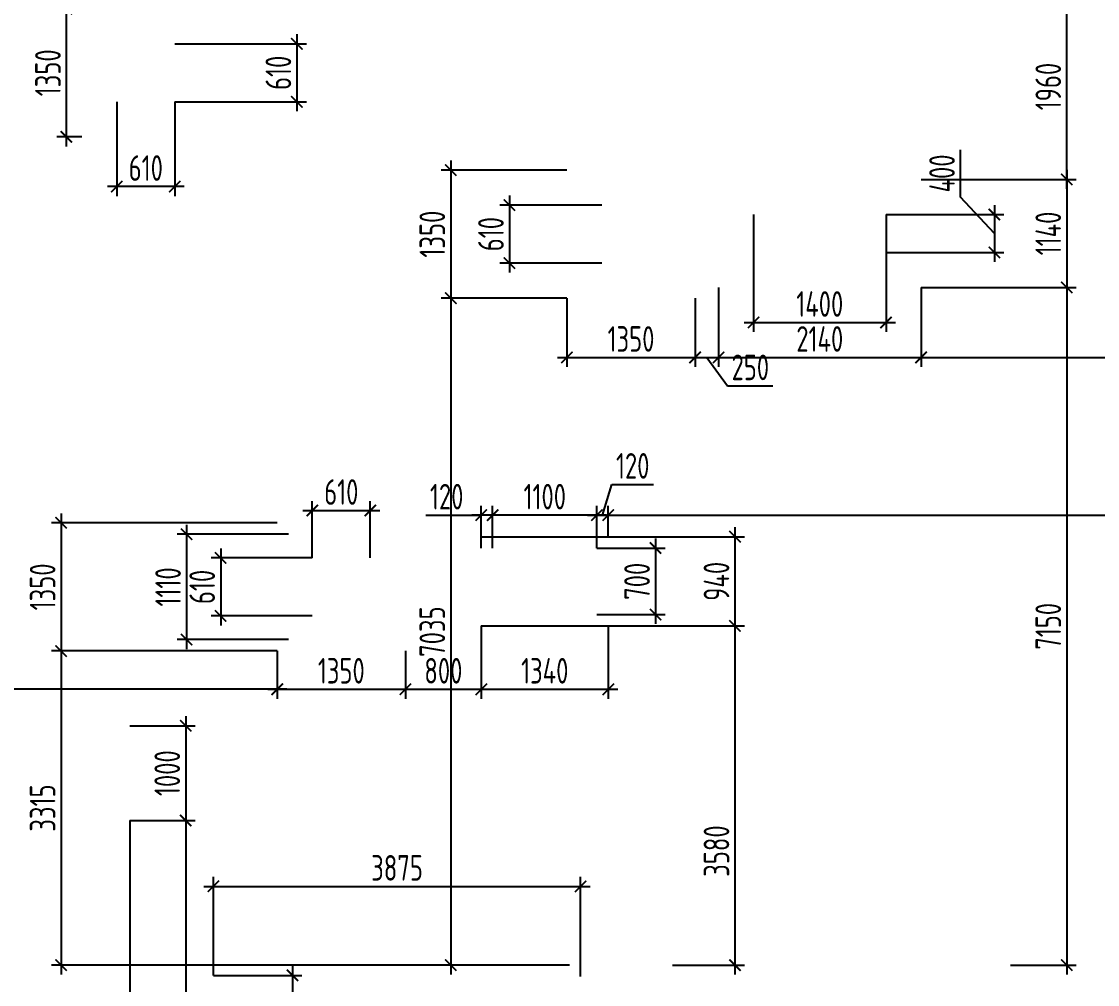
# Model space of a CAD drawing. Header units: millimetres. Extents: x -350007 to 536090, y -888 to 198380.
# Drawn here: x 482694 to 494048, y 66642 to 76801 of the extents above; entities that cross this region are included whole.
import ezdxf

# ---------------------------------------------------------------- set-up
doc = ezdxf.new("R2010")
doc.units = ezdxf.units.MM
doc.layers.add('АР_Размеры нов.', color=15, linetype='Continuous', lineweight=0)
doc.styles.add('ISOCPEUR', font='isocpeur.ttf', dxfattribs={"width": 0.7})
doc.dimstyles.new('R_100', dxfattribs={"dimtxt": 270, "dimasz": 120, "dimexe": 100, "dimexo": 0, "dimgap": 60, "dimtad": 1, "dimdec": 0, "dimrnd": 5, "dimzin": 0, "dimdsep": 46, "dimtxsty": 'ISOCPEUR', "dimblk": 'ARCHTICK', "dimcen": 0, "dimdle": 100, "dimclrd": 256, "dimclre": 256, "dimclrt": 256, "dimadec": 0, "dimazin": 0, "dimtfac": 2, "dimtdec": 0, "dimtofl": 0, "dimtmove": 1, "dimatfit": 3, "dimfxl": 1, "dimtvp": 3, "dimtolj": 1, "dimtzin": 0, "dimarcsym": 0})

# ---------------------------------------------------------------- blocks, each defined once
blk = doc.blocks.new('_ArchTick')
at = {"color": 0, "linetype": 'ByBlock', "const_width": 0.15}
blk.add_lwpolyline([(-0.5, -0.5), (0.5, 0.5)], dxfattribs=at)
blk = doc.blocks.new('*D3283')
at = {"layer": 'Defpoints', "color": 0, "transparency": 16777216}
for p in [(500829, 71593), (500829, 71496), (488886, 71366)]:
    blk.add_point(p, dxfattribs=at)
at = {"layer": 'АР_Размеры нов.', "lineweight": -2, "transparency": 16777216}
for p, q in [((488886, 71366), (488886, 71693)), ((500829, 71496), (500829, 71693)), ((488786, 71593), (500929, 71593))]:
    blk.add_line(p, q, dxfattribs=at)
at = {"layer": 'АР_Размеры нов.', "lineweight": -2, "transparency": 16777216, "xscale": 120, "yscale": 120, "zscale": 120, "rotation": 180}
blk.add_blockref('_ArchTick', (488886, 71593), dxfattribs=at)
at = {"layer": 'АР_Размеры нов.', "lineweight": -2, "transparency": 16777216, "xscale": 120, "yscale": 120, "zscale": 120}
blk.add_blockref('_ArchTick', (500829, 71593), dxfattribs=at)
at = {"layer": 'АР_Размеры нов.', "transparency": 16777216, "insert": (494858, 71788), "char_height": 270, "attachment_point": 5, "style": 'ISOCPEUR'}
blk.add_mtext('\\A1;11945', dxfattribs=at)
blk = doc.blocks.new('*D3284')
at = {"layer": 'Defpoints', "color": 0, "transparency": 16777216}
for p in [(483168, 76936), (483330, 76936), (483330, 75584)]:
    blk.add_point(p, dxfattribs=at)
at = {"layer": 'АР_Размеры нов.', "lineweight": -2, "transparency": 16777216}
for p, q in [((483168, 75484), (483168, 77036)), ((483330, 76936), (483068, 76936)), ((483330, 75584), (483068, 75584))]:
    blk.add_line(p, q, dxfattribs=at)
at = {"layer": 'АР_Размеры нов.', "lineweight": -2, "transparency": 16777216, "xscale": 120, "yscale": 120, "zscale": 120}
for p, rotation in [((483168, 76936), 90), ((483168, 75584), 270)]:
    blk.add_blockref('_ArchTick', p, dxfattribs=dict(at, rotation=rotation))
at = {"layer": 'АР_Размеры нов.', "transparency": 16777216, "insert": (482973, 76260), "char_height": 270, "attachment_point": 5, "rotation": 90, "style": 'ISOCPEUR'}
blk.add_mtext('\\A1;1350', dxfattribs=at)
blk = doc.blocks.new('*D3288')
at = {"layer": 'Defpoints', "color": 0, "transparency": 16777216}
for p in [(488449, 75234), (487224, 73882), (488449, 73882)]:
    blk.add_point(p, dxfattribs=at)
at = {"layer": 'АР_Размеры нов.', "lineweight": -2, "transparency": 16777216}
for p, q in [((487224, 75334), (487224, 73782)), ((488449, 75234), (487124, 75234)), ((488449, 73882), (487124, 73882))]:
    blk.add_line(p, q, dxfattribs=at)
at = {"layer": 'АР_Размеры нов.', "lineweight": -2, "transparency": 16777216, "xscale": 120, "yscale": 120, "zscale": 120}
for p, rotation in [((487224, 75234), 90), ((487224, 73882), 270)]:
    blk.add_blockref('_ArchTick', p, dxfattribs=dict(at, rotation=rotation))
at = {"layer": 'АР_Размеры нов.', "transparency": 16777216, "insert": (487029, 74558), "char_height": 270, "attachment_point": 5, "rotation": 90, "style": 'ISOCPEUR'}
blk.add_mtext('\\A1;1350', dxfattribs=at)
blk = doc.blocks.new('*D3289')
at = {"layer": 'Defpoints', "color": 0, "transparency": 16777216}
for p in [(487546, 71366), (487546, 70425), (490223, 70425)]:
    blk.add_point(p, dxfattribs=at)
at = {"layer": 'АР_Размеры нов.', "lineweight": -2, "transparency": 16777216}
for p, q in [((490223, 71466), (490223, 70325)), ((487546, 71366), (490323, 71366)), ((487546, 70425), (490323, 70425))]:
    blk.add_line(p, q, dxfattribs=at)
at = {"layer": 'АР_Размеры нов.', "lineweight": -2, "transparency": 16777216, "xscale": 120, "yscale": 120, "zscale": 120}
for p, rotation in [((490223, 71366), 90), ((490223, 70425), 270)]:
    blk.add_blockref('_ArchTick', p, dxfattribs=dict(at, rotation=rotation))
at = {"layer": 'АР_Размеры нов.', "transparency": 16777216, "insert": (490028, 70895), "char_height": 270, "attachment_point": 5, "rotation": 90, "style": 'ISOCPEUR'}
blk.add_mtext('\\A1;940', dxfattribs=at)
blk = doc.blocks.new('*D3290')
at = {"layer": 'Defpoints', "color": 0, "transparency": 16777216}
for p in [(487546, 70425), (489565, 66846), (490223, 66846)]:
    blk.add_point(p, dxfattribs=at)
at = {"layer": 'АР_Размеры нов.', "lineweight": -2, "transparency": 16777216}
for p, q in [((490223, 70525), (490223, 66746)), ((487546, 70425), (490323, 70425)), ((489565, 66846), (490323, 66846))]:
    blk.add_line(p, q, dxfattribs=at)
at = {"layer": 'АР_Размеры нов.', "lineweight": -2, "transparency": 16777216, "xscale": 120, "yscale": 120, "zscale": 120}
for p, rotation in [((490223, 70425), 90), ((490223, 66846), 270)]:
    blk.add_blockref('_ArchTick', p, dxfattribs=dict(at, rotation=rotation))
at = {"layer": 'АР_Размеры нов.', "transparency": 16777216, "insert": (490028, 68049), "char_height": 270, "attachment_point": 5, "rotation": 90, "style": 'ISOCPEUR'}
blk.add_mtext('\\A1;3580', dxfattribs=at)
blk = doc.blocks.new('*D3291')
at = {"layer": 'Defpoints', "color": 0, "transparency": 16777216}
for p in [(488449, 73882), (487224, 66846), (488474, 66846)]:
    blk.add_point(p, dxfattribs=at)
at = {"layer": 'АР_Размеры нов.', "lineweight": -2, "transparency": 16777216}
for p, q in [((487224, 73982), (487224, 66746)), ((488449, 73882), (487124, 73882)), ((488474, 66846), (487124, 66846))]:
    blk.add_line(p, q, dxfattribs=at)
at = {"layer": 'АР_Размеры нов.', "lineweight": -2, "transparency": 16777216, "xscale": 120, "yscale": 120, "zscale": 120}
for p, rotation in [((487224, 73882), 90), ((487224, 66846), 270)]:
    blk.add_blockref('_ArchTick', p, dxfattribs=dict(at, rotation=rotation))
at = {"layer": 'АР_Размеры нов.', "transparency": 16777216, "insert": (487029, 70364), "char_height": 270, "attachment_point": 5, "rotation": 90, "style": 'ISOCPEUR'}
blk.add_mtext('\\A1;7035', dxfattribs=at)
blk = doc.blocks.new('*D3292')
at = {"layer": 'Defpoints', "color": 0, "transparency": 16777216}
for p in [(483700, 75954), (484312, 75954), (483700, 75060)]:
    blk.add_point(p, dxfattribs=at)
at = {"layer": 'АР_Размеры нов.', "lineweight": -2, "transparency": 16777216}
for p, q in [((483700, 75954), (483700, 74960)), ((484312, 75954), (484312, 74960)), ((484412, 75060), (483600, 75060))]:
    blk.add_line(p, q, dxfattribs=at)
at = {"layer": 'АР_Размеры нов.', "lineweight": -2, "transparency": 16777216, "xscale": 120, "yscale": 120, "zscale": 120, "rotation": 180}
blk.add_blockref('_ArchTick', (483700, 75060), dxfattribs=at)
at = {"layer": 'АР_Размеры нов.', "lineweight": -2, "transparency": 16777216, "xscale": 120, "yscale": 120, "zscale": 120}
blk.add_blockref('_ArchTick', (484312, 75060), dxfattribs=at)
at = {"layer": 'АР_Размеры нов.', "transparency": 16777216, "insert": (484006, 75255), "char_height": 270, "attachment_point": 5, "style": 'ISOCPEUR'}
blk.add_mtext('\\A1;610', dxfattribs=at)
blk = doc.blocks.new('*D3293')
at = {"layer": 'Defpoints', "color": 0, "transparency": 16777216}
for p in [(484312, 76566), (484312, 75954), (485600, 75954)]:
    blk.add_point(p, dxfattribs=at)
at = {"layer": 'АР_Размеры нов.', "lineweight": -2, "transparency": 16777216}
for p, q in [((485600, 76666), (485600, 75854)), ((484312, 76566), (485700, 76566)), ((484312, 75954), (485700, 75954))]:
    blk.add_line(p, q, dxfattribs=at)
at = {"layer": 'АР_Размеры нов.', "lineweight": -2, "transparency": 16777216, "xscale": 120, "yscale": 120, "zscale": 120}
for p, rotation in [((485600, 76566), 90), ((485600, 75954), 270)]:
    blk.add_blockref('_ArchTick', p, dxfattribs=dict(at, rotation=rotation))
at = {"layer": 'АР_Размеры нов.', "transparency": 16777216, "insert": (485405, 76260), "char_height": 270, "attachment_point": 5, "rotation": 90, "style": 'ISOCPEUR'}
blk.add_mtext('\\A1;610', dxfattribs=at)
blk = doc.blocks.new('*D3321')
at = {"layer": 'Defpoints', "color": 0, "transparency": 16777216}
for p in [(488819, 74864), (487843, 74252), (488819, 74252)]:
    blk.add_point(p, dxfattribs=at)
at = {"layer": 'АР_Размеры нов.', "lineweight": -2, "transparency": 16777216}
for p, q in [((487843, 74964), (487843, 74152)), ((488819, 74864), (487743, 74864)), ((488819, 74252), (487743, 74252))]:
    blk.add_line(p, q, dxfattribs=at)
at = {"layer": 'АР_Размеры нов.', "lineweight": -2, "transparency": 16777216, "xscale": 120, "yscale": 120, "zscale": 120}
for p, rotation in [((487843, 74864), 90), ((487843, 74252), 270)]:
    blk.add_blockref('_ArchTick', p, dxfattribs=dict(at, rotation=rotation))
at = {"layer": 'АР_Размеры нов.', "transparency": 16777216, "insert": (487648, 74558), "char_height": 270, "attachment_point": 5, "rotation": 90, "style": 'ISOCPEUR'}
blk.add_mtext('\\A1;610', dxfattribs=at)
blk = doc.blocks.new('*D3322')
at = {"layer": 'Defpoints', "color": 0, "transparency": 16777216}
for p in [(488449, 73882), (489802, 73882), (489802, 73257)]:
    blk.add_point(p, dxfattribs=at)
at = {"layer": 'АР_Размеры нов.', "lineweight": -2, "transparency": 16777216}
for p, q in [((488449, 73882), (488449, 73157)), ((489802, 73882), (489802, 73157)), ((488349, 73257), (489902, 73257))]:
    blk.add_line(p, q, dxfattribs=at)
at = {"layer": 'АР_Размеры нов.', "lineweight": -2, "transparency": 16777216, "xscale": 120, "yscale": 120, "zscale": 120, "rotation": 180}
blk.add_blockref('_ArchTick', (488449, 73257), dxfattribs=at)
at = {"layer": 'АР_Размеры нов.', "lineweight": -2, "transparency": 16777216, "xscale": 120, "yscale": 120, "zscale": 120}
blk.add_blockref('_ArchTick', (489802, 73257), dxfattribs=at)
at = {"layer": 'АР_Размеры нов.', "transparency": 16777216, "insert": (489126, 73452), "char_height": 270, "attachment_point": 5, "style": 'ISOCPEUR'}
blk.add_mtext('\\A1;1350', dxfattribs=at)
blk = doc.blocks.new('*D3323')
at = {"layer": 'Defpoints', "color": 0, "transparency": 16777216}
for p in [(490049, 73995), (489802, 73882), (490049, 73257)]:
    blk.add_point(p, dxfattribs=at)
at = {"layer": 'АР_Размеры нов.', "lineweight": -2, "transparency": 16777216}
for p, q in [((490049, 73995), (490049, 73157)), ((489802, 73882), (489802, 73157)), ((489702, 73257), (490149, 73257)), ((489925, 73257), (490145, 72957)), ((490145, 72957), (490624, 72957))]:
    blk.add_line(p, q, dxfattribs=at)
at = {"layer": 'АР_Размеры нов.', "lineweight": -2, "transparency": 16777216, "xscale": 120, "yscale": 120, "zscale": 120, "rotation": 180}
blk.add_blockref('_ArchTick', (489802, 73257), dxfattribs=at)
at = {"layer": 'АР_Размеры нов.', "lineweight": -2, "transparency": 16777216, "xscale": 120, "yscale": 120, "zscale": 120}
blk.add_blockref('_ArchTick', (490049, 73257), dxfattribs=at)
at = {"layer": 'АР_Размеры нов.', "transparency": 16777216, "insert": (490385, 73152), "char_height": 270, "attachment_point": 5, "style": 'ISOCPEUR'}
blk.add_mtext('\\A1;250', dxfattribs=at)
blk = doc.blocks.new('*D3324')
at = {"layer": 'Defpoints', "color": 0, "transparency": 16777216}
for p in [(490049, 73995), (492187, 73995), (492187, 73257)]:
    blk.add_point(p, dxfattribs=at)
at = {"layer": 'АР_Размеры нов.', "lineweight": -2, "transparency": 16777216}
for p, q in [((490049, 73995), (490049, 73157)), ((492187, 73995), (492187, 73157)), ((489949, 73257), (492287, 73257))]:
    blk.add_line(p, q, dxfattribs=at)
at = {"layer": 'АР_Размеры нов.', "lineweight": -2, "transparency": 16777216, "xscale": 120, "yscale": 120, "zscale": 120, "rotation": 180}
blk.add_blockref('_ArchTick', (490049, 73257), dxfattribs=at)
at = {"layer": 'АР_Размеры нов.', "lineweight": -2, "transparency": 16777216, "xscale": 120, "yscale": 120, "zscale": 120}
blk.add_blockref('_ArchTick', (492187, 73257), dxfattribs=at)
at = {"layer": 'АР_Размеры нов.', "transparency": 16777216, "insert": (491118, 73452), "char_height": 270, "attachment_point": 5, "style": 'ISOCPEUR'}
blk.add_mtext('\\A1;2140', dxfattribs=at)
blk = doc.blocks.new('*D3325')
at = {"layer": 'Defpoints', "color": 0, "transparency": 16777216}
for p in [(492187, 73995), (500829, 73609), (500829, 73257)]:
    blk.add_point(p, dxfattribs=at)
at = {"layer": 'АР_Размеры нов.', "lineweight": -2, "transparency": 16777216}
for p, q in [((492187, 73995), (492187, 73157)), ((500829, 73609), (500829, 73157)), ((492087, 73257), (500929, 73257))]:
    blk.add_line(p, q, dxfattribs=at)
at = {"layer": 'АР_Размеры нов.', "lineweight": -2, "transparency": 16777216, "xscale": 120, "yscale": 120, "zscale": 120, "rotation": 180}
blk.add_blockref('_ArchTick', (492187, 73257), dxfattribs=at)
at = {"layer": 'АР_Размеры нов.', "lineweight": -2, "transparency": 16777216, "xscale": 120, "yscale": 120, "zscale": 120}
blk.add_blockref('_ArchTick', (500829, 73257), dxfattribs=at)
at = {"layer": 'АР_Размеры нов.', "transparency": 16777216, "insert": (496508, 73452), "char_height": 270, "attachment_point": 5, "style": 'ISOCPEUR'}
blk.add_mtext('\\A1;8640', dxfattribs=at)
blk = doc.blocks.new('*D3326')
at = {"layer": 'Defpoints', "color": 0, "transparency": 16777216}
for p in [(491817, 74765), (491817, 74365), (492960, 74365)]:
    blk.add_point(p, dxfattribs=at)
at = {"layer": 'АР_Размеры нов.', "lineweight": -2, "transparency": 16777216}
for p, q in [((492603, 74949), (492603, 75447)), ((492960, 74565), (492603, 74949)), ((492960, 74865), (492960, 74265)), ((491817, 74765), (493060, 74765)), ((491817, 74365), (493060, 74365))]:
    blk.add_line(p, q, dxfattribs=at)
at = {"layer": 'АР_Размеры нов.', "lineweight": -2, "transparency": 16777216, "xscale": 120, "yscale": 120, "zscale": 120}
for p, rotation in [((492960, 74765), 90), ((492960, 74365), 270)]:
    blk.add_blockref('_ArchTick', p, dxfattribs=dict(at, rotation=rotation))
at = {"layer": 'АР_Размеры нов.', "transparency": 16777216, "insert": (492408, 75198), "char_height": 270, "attachment_point": 5, "rotation": 90, "style": 'ISOCPEUR'}
blk.add_mtext('\\A1;400', dxfattribs=at)
blk = doc.blocks.new('*D3327')
at = {"layer": 'Defpoints', "color": 0, "transparency": 16777216}
for p in [(492187, 75135), (492187, 73995), (493724, 73995)]:
    blk.add_point(p, dxfattribs=at)
at = {"layer": 'АР_Размеры нов.', "lineweight": -2, "transparency": 16777216}
for p, q in [((493724, 75235), (493724, 73895)), ((492187, 75135), (493824, 75135)), ((492187, 73995), (493824, 73995))]:
    blk.add_line(p, q, dxfattribs=at)
at = {"layer": 'АР_Размеры нов.', "lineweight": -2, "transparency": 16777216, "xscale": 120, "yscale": 120, "zscale": 120}
for p, rotation in [((493724, 75135), 90), ((493724, 73995), 270)]:
    blk.add_blockref('_ArchTick', p, dxfattribs=dict(at, rotation=rotation))
at = {"layer": 'АР_Размеры нов.', "transparency": 16777216, "insert": (493529, 74565), "char_height": 270, "attachment_point": 5, "rotation": 90, "style": 'ISOCPEUR'}
blk.add_mtext('\\A1;1140', dxfattribs=at)
blk = doc.blocks.new('*D3328')
at = {"layer": 'Defpoints', "color": 0, "transparency": 16777216}
for p in [(492187, 73995), (493129, 66846), (493724, 66846)]:
    blk.add_point(p, dxfattribs=at)
at = {"layer": 'АР_Размеры нов.', "lineweight": -2, "transparency": 16777216}
for p, q in [((493724, 74095), (493724, 66746)), ((492187, 73995), (493824, 73995)), ((493129, 66846), (493824, 66846))]:
    blk.add_line(p, q, dxfattribs=at)
at = {"layer": 'АР_Размеры нов.', "lineweight": -2, "transparency": 16777216, "xscale": 120, "yscale": 120, "zscale": 120}
for p, rotation in [((493724, 73995), 90), ((493724, 66846), 270)]:
    blk.add_blockref('_ArchTick', p, dxfattribs=dict(at, rotation=rotation))
at = {"layer": 'АР_Размеры нов.', "transparency": 16777216, "insert": (493529, 70420), "char_height": 270, "attachment_point": 5, "rotation": 90, "style": 'ISOCPEUR'}
blk.add_mtext('\\A1;7150', dxfattribs=at)
blk = doc.blocks.new('*D3329')
at = {"layer": 'Defpoints', "color": 0, "transparency": 16777216}
for p in [(490419, 74765), (491817, 74765), (491817, 73626)]:
    blk.add_point(p, dxfattribs=at)
at = {"layer": 'АР_Размеры нов.', "lineweight": -2, "transparency": 16777216}
for p, q in [((490419, 74765), (490419, 73526)), ((491817, 74765), (491817, 73526)), ((490319, 73626), (491917, 73626))]:
    blk.add_line(p, q, dxfattribs=at)
at = {"layer": 'АР_Размеры нов.', "lineweight": -2, "transparency": 16777216, "xscale": 120, "yscale": 120, "zscale": 120, "rotation": 180}
blk.add_blockref('_ArchTick', (490419, 73626), dxfattribs=at)
at = {"layer": 'АР_Размеры нов.', "lineweight": -2, "transparency": 16777216, "xscale": 120, "yscale": 120, "zscale": 120}
blk.add_blockref('_ArchTick', (491817, 73626), dxfattribs=at)
at = {"layer": 'АР_Размеры нов.', "transparency": 16777216, "insert": (491118, 73821), "char_height": 270, "attachment_point": 5, "style": 'ISOCPEUR'}
blk.add_mtext('\\A1;1400', dxfattribs=at)
blk = doc.blocks.new('*D3409')
at = {"layer": 'Defpoints', "color": 0, "transparency": 16777216}
for p in [(483839, 69371), (483839, 68371), (484427, 68371)]:
    blk.add_point(p, dxfattribs=at)
at = {"layer": 'АР_Размеры нов.', "lineweight": -2, "transparency": 16777216}
for p, q in [((484427, 69471), (484427, 68271)), ((483839, 69371), (484527, 69371)), ((483839, 68371), (484527, 68371))]:
    blk.add_line(p, q, dxfattribs=at)
at = {"layer": 'АР_Размеры нов.', "lineweight": -2, "transparency": 16777216, "xscale": 120, "yscale": 120, "zscale": 120}
for p, rotation in [((484427, 69371), 90), ((484427, 68371), 270)]:
    blk.add_blockref('_ArchTick', p, dxfattribs=dict(at, rotation=rotation))
at = {"layer": 'АР_Размеры нов.', "transparency": 16777216, "insert": (484232, 68871), "char_height": 270, "attachment_point": 5, "rotation": 90, "style": 'ISOCPEUR'}
blk.add_mtext('\\A1;1000', dxfattribs=at)
blk = doc.blocks.new('*D3410')
at = {"layer": 'Defpoints', "color": 0, "transparency": 16777216}
for p in [(483839, 68371), (484180, 61656), (484427, 61656)]:
    blk.add_point(p, dxfattribs=at)
at = {"layer": 'АР_Размеры нов.', "lineweight": -2, "transparency": 16777216}
for p, q in [((484427, 68471), (484427, 61556)), ((483839, 68371), (484527, 68371)), ((484180, 61656), (484527, 61656))]:
    blk.add_line(p, q, dxfattribs=at)
at = {"layer": 'АР_Размеры нов.', "lineweight": -2, "transparency": 16777216, "xscale": 120, "yscale": 120, "zscale": 120}
for p, rotation in [((484427, 68371), 90), ((484427, 61656), 270)]:
    blk.add_blockref('_ArchTick', p, dxfattribs=dict(at, rotation=rotation))
at = {"layer": 'АР_Размеры нов.', "transparency": 16777216, "insert": (484232, 65013), "char_height": 270, "attachment_point": 5, "rotation": 90, "style": 'ISOCPEUR'}
blk.add_mtext('\\A1;6715', dxfattribs=at)
blk = doc.blocks.new('*D3411')
at = {"layer": 'Defpoints', "color": 0, "transparency": 16777216}
for p in [(483839, 68371), (488474, 66369), (483839, 66169)]:
    blk.add_point(p, dxfattribs=at)
at = {"layer": 'АР_Размеры нов.', "lineweight": -2, "transparency": 16777216}
for p, q in [((483839, 68371), (483839, 66069)), ((488474, 66369), (488474, 66069)), ((488574, 66169), (483739, 66169))]:
    blk.add_line(p, q, dxfattribs=at)
at = {"layer": 'АР_Размеры нов.', "lineweight": -2, "transparency": 16777216, "xscale": 120, "yscale": 120, "zscale": 120, "rotation": 180}
blk.add_blockref('_ArchTick', (483839, 66169), dxfattribs=at)
at = {"layer": 'АР_Размеры нов.', "lineweight": -2, "transparency": 16777216, "xscale": 120, "yscale": 120, "zscale": 120}
blk.add_blockref('_ArchTick', (488474, 66169), dxfattribs=at)
at = {"layer": 'АР_Размеры нов.', "transparency": 16777216, "insert": (486156, 66364), "char_height": 270, "attachment_point": 5, "style": 'ISOCPEUR'}
blk.add_mtext('\\A1;4635', dxfattribs=at)
blk = doc.blocks.new('*D3515')
at = {"layer": 'Defpoints', "color": 0, "transparency": 16777216}
for p in [(485513, 71392), (484436, 70280), (485513, 70280)]:
    blk.add_point(p, dxfattribs=at)
at = {"layer": 'АР_Размеры нов.', "lineweight": -2, "transparency": 16777216}
for p, q in [((484436, 71492), (484436, 70180)), ((485513, 71392), (484336, 71392)), ((485513, 70280), (484336, 70280))]:
    blk.add_line(p, q, dxfattribs=at)
at = {"layer": 'АР_Размеры нов.', "lineweight": -2, "transparency": 16777216, "xscale": 120, "yscale": 120, "zscale": 120}
for p, rotation in [((484436, 71392), 90), ((484436, 70280), 270)]:
    blk.add_blockref('_ArchTick', p, dxfattribs=dict(at, rotation=rotation))
at = {"layer": 'АР_Размеры нов.', "transparency": 16777216, "insert": (484241, 70836), "char_height": 270, "attachment_point": 5, "rotation": 90, "style": 'ISOCPEUR'}
blk.add_mtext('\\A1;1110', dxfattribs=at)
blk = doc.blocks.new('*D3516')
at = {"layer": 'Defpoints', "color": 0, "transparency": 16777216}
for p in [(485393, 71512), (483112, 70160), (485393, 70160)]:
    blk.add_point(p, dxfattribs=at)
at = {"layer": 'АР_Размеры нов.', "lineweight": -2, "transparency": 16777216}
for p, q in [((483112, 71612), (483112, 70060)), ((485393, 71512), (483012, 71512)), ((485393, 70160), (483012, 70160))]:
    blk.add_line(p, q, dxfattribs=at)
at = {"layer": 'АР_Размеры нов.', "lineweight": -2, "transparency": 16777216, "xscale": 120, "yscale": 120, "zscale": 120}
for p, rotation in [((483112, 71512), 90), ((483112, 70160), 270)]:
    blk.add_blockref('_ArchTick', p, dxfattribs=dict(at, rotation=rotation))
at = {"layer": 'АР_Размеры нов.', "transparency": 16777216, "insert": (482917, 70836), "char_height": 270, "attachment_point": 5, "rotation": 90, "style": 'ISOCPEUR'}
blk.add_mtext('\\A1;1350', dxfattribs=at)
blk = doc.blocks.new('*D3517')
at = {"layer": 'Defpoints', "color": 0, "transparency": 16777216}
for p in [(486375, 71642), (485763, 71142), (486375, 71142)]:
    blk.add_point(p, dxfattribs=at)
at = {"layer": 'АР_Размеры нов.', "lineweight": -2, "transparency": 16777216}
for p, q in [((485763, 71142), (485763, 71742)), ((486375, 71142), (486375, 71742)), ((485663, 71642), (486475, 71642))]:
    blk.add_line(p, q, dxfattribs=at)
at = {"layer": 'АР_Размеры нов.', "lineweight": -2, "transparency": 16777216, "xscale": 120, "yscale": 120, "zscale": 120, "rotation": 180}
blk.add_blockref('_ArchTick', (485763, 71642), dxfattribs=at)
at = {"layer": 'АР_Размеры нов.', "lineweight": -2, "transparency": 16777216, "xscale": 120, "yscale": 120, "zscale": 120}
blk.add_blockref('_ArchTick', (486375, 71642), dxfattribs=at)
at = {"layer": 'АР_Размеры нов.', "transparency": 16777216, "insert": (486069, 71837), "char_height": 270, "attachment_point": 5, "style": 'ISOCPEUR'}
blk.add_mtext('\\A1;610', dxfattribs=at)
blk = doc.blocks.new('*D3518')
at = {"layer": 'Defpoints', "color": 0, "transparency": 16777216}
for p in [(487666, 71593), (487666, 71246), (488766, 71246)]:
    blk.add_point(p, dxfattribs=at)
at = {"layer": 'АР_Размеры нов.', "lineweight": -2, "transparency": 16777216}
for p, q in [((487666, 71246), (487666, 71693)), ((488766, 71246), (488766, 71693)), ((488866, 71593), (487566, 71593))]:
    blk.add_line(p, q, dxfattribs=at)
at = {"layer": 'АР_Размеры нов.', "lineweight": -2, "transparency": 16777216, "xscale": 120, "yscale": 120, "zscale": 120, "rotation": 180}
blk.add_blockref('_ArchTick', (487666, 71593), dxfattribs=at)
at = {"layer": 'АР_Размеры нов.', "lineweight": -2, "transparency": 16777216, "xscale": 120, "yscale": 120, "zscale": 120}
blk.add_blockref('_ArchTick', (488766, 71593), dxfattribs=at)
at = {"layer": 'АР_Размеры нов.', "transparency": 16777216, "insert": (488216, 71788), "char_height": 270, "attachment_point": 5, "style": 'ISOCPEUR'}
blk.add_mtext('\\A1;1100', dxfattribs=at)
blk = doc.blocks.new('*D3519')
at = {"layer": 'Defpoints', "color": 0, "transparency": 16777216}
for p in [(488766, 71246), (488766, 70545), (489385, 70545)]:
    blk.add_point(p, dxfattribs=at)
at = {"layer": 'АР_Размеры нов.', "lineweight": -2, "transparency": 16777216}
for p, q in [((489385, 71346), (489385, 70445)), ((488766, 71246), (489485, 71246)), ((488766, 70545), (489485, 70545))]:
    blk.add_line(p, q, dxfattribs=at)
at = {"layer": 'АР_Размеры нов.', "lineweight": -2, "transparency": 16777216, "xscale": 120, "yscale": 120, "zscale": 120}
for p, rotation in [((489385, 71246), 90), ((489385, 70545), 270)]:
    blk.add_blockref('_ArchTick', p, dxfattribs=dict(at, rotation=rotation))
at = {"layer": 'АР_Размеры нов.', "transparency": 16777216, "insert": (489190, 70895), "char_height": 270, "attachment_point": 5, "rotation": 90, "style": 'ISOCPEUR'}
blk.add_mtext('\\A1;700', dxfattribs=at)
blk = doc.blocks.new('*D3520')
at = {"layer": 'Defpoints', "color": 0, "transparency": 16777216}
for p in [(485393, 70160), (483112, 66846), (488476, 66846)]:
    blk.add_point(p, dxfattribs=at)
at = {"layer": 'АР_Размеры нов.', "lineweight": -2, "transparency": 16777216}
for p, q in [((483112, 70260), (483112, 66746)), ((485393, 70160), (483012, 70160)), ((488476, 66846), (483012, 66846))]:
    blk.add_line(p, q, dxfattribs=at)
at = {"layer": 'АР_Размеры нов.', "lineweight": -2, "transparency": 16777216, "xscale": 120, "yscale": 120, "zscale": 120}
for p, rotation in [((483112, 70160), 90), ((483112, 66846), 270)]:
    blk.add_blockref('_ArchTick', p, dxfattribs=dict(at, rotation=rotation))
at = {"layer": 'АР_Размеры нов.', "transparency": 16777216, "insert": (482917, 68503), "char_height": 270, "attachment_point": 5, "rotation": 90, "style": 'ISOCPEUR'}
blk.add_mtext('\\A1;3315', dxfattribs=at)
blk = doc.blocks.new('*D3521')
at = {"layer": 'Defpoints', "color": 0, "transparency": 16777216}
for p in [(485763, 71142), (484796, 70530), (485763, 70530)]:
    blk.add_point(p, dxfattribs=at)
at = {"layer": 'АР_Размеры нов.', "lineweight": -2, "transparency": 16777216}
for p, q in [((484796, 71242), (484796, 70430)), ((485763, 71142), (484696, 71142)), ((485763, 70530), (484696, 70530))]:
    blk.add_line(p, q, dxfattribs=at)
at = {"layer": 'АР_Размеры нов.', "lineweight": -2, "transparency": 16777216, "xscale": 120, "yscale": 120, "zscale": 120}
for p, rotation in [((484796, 71142), 90), ((484796, 70530), 270)]:
    blk.add_blockref('_ArchTick', p, dxfattribs=dict(at, rotation=rotation))
at = {"layer": 'АР_Размеры нов.', "transparency": 16777216, "insert": (484601, 70836), "char_height": 270, "attachment_point": 5, "rotation": 90, "style": 'ISOCPEUR'}
blk.add_mtext('\\A1;610', dxfattribs=at)
blk = doc.blocks.new('*D4216')
at = {"layer": 'Defpoints', "color": 0, "transparency": 16777216}
for p in [(485393, 70160), (486745, 70160), (486745, 69756)]:
    blk.add_point(p, dxfattribs=at)
at = {"layer": 'АР_Размеры нов.', "lineweight": -2, "transparency": 16777216}
for p, q in [((485393, 70160), (485393, 69656)), ((486745, 70160), (486745, 69656)), ((485293, 69756), (486845, 69756))]:
    blk.add_line(p, q, dxfattribs=at)
at = {"layer": 'АР_Размеры нов.', "lineweight": -2, "transparency": 16777216, "xscale": 120, "yscale": 120, "zscale": 120, "rotation": 180}
blk.add_blockref('_ArchTick', (485393, 69756), dxfattribs=at)
at = {"layer": 'АР_Размеры нов.', "lineweight": -2, "transparency": 16777216, "xscale": 120, "yscale": 120, "zscale": 120}
blk.add_blockref('_ArchTick', (486745, 69756), dxfattribs=at)
at = {"layer": 'АР_Размеры нов.', "transparency": 16777216, "insert": (486069, 69951), "char_height": 270, "attachment_point": 5, "style": 'ISOCPEUR'}
blk.add_mtext('\\A1;1350', dxfattribs=at)
blk = doc.blocks.new('*D4217')
at = {"layer": 'Defpoints', "color": 0, "transparency": 16777216}
for p in [(487546, 70425), (486745, 70160), (487546, 69756)]:
    blk.add_point(p, dxfattribs=at)
at = {"layer": 'АР_Размеры нов.', "lineweight": -2, "transparency": 16777216}
for p, q in [((487546, 70425), (487546, 69656)), ((486745, 70160), (486745, 69656)), ((486645, 69756), (487646, 69756))]:
    blk.add_line(p, q, dxfattribs=at)
at = {"layer": 'АР_Размеры нов.', "lineweight": -2, "transparency": 16777216, "xscale": 120, "yscale": 120, "zscale": 120, "rotation": 180}
blk.add_blockref('_ArchTick', (486745, 69756), dxfattribs=at)
at = {"layer": 'АР_Размеры нов.', "lineweight": -2, "transparency": 16777216, "xscale": 120, "yscale": 120, "zscale": 120}
blk.add_blockref('_ArchTick', (487546, 69756), dxfattribs=at)
at = {"layer": 'АР_Размеры нов.', "transparency": 16777216, "insert": (487146, 69951), "char_height": 270, "attachment_point": 5, "style": 'ISOCPEUR'}
blk.add_mtext('\\A1;800', dxfattribs=at)
blk = doc.blocks.new('*D4218')
at = {"layer": 'Defpoints', "color": 0, "transparency": 16777216}
for p in [(487546, 70425), (488886, 70425), (488886, 69756)]:
    blk.add_point(p, dxfattribs=at)
at = {"layer": 'АР_Размеры нов.', "lineweight": -2, "transparency": 16777216}
for p, q in [((487546, 70425), (487546, 69656)), ((488886, 70425), (488886, 69656)), ((487446, 69756), (488986, 69756))]:
    blk.add_line(p, q, dxfattribs=at)
at = {"layer": 'АР_Размеры нов.', "lineweight": -2, "transparency": 16777216, "xscale": 120, "yscale": 120, "zscale": 120, "rotation": 180}
blk.add_blockref('_ArchTick', (487546, 69756), dxfattribs=at)
at = {"layer": 'АР_Размеры нов.', "lineweight": -2, "transparency": 16777216, "xscale": 120, "yscale": 120, "zscale": 120}
blk.add_blockref('_ArchTick', (488886, 69756), dxfattribs=at)
at = {"layer": 'АР_Размеры нов.', "transparency": 16777216, "insert": (488216, 69951), "char_height": 270, "attachment_point": 5, "style": 'ISOCPEUR'}
blk.add_mtext('\\A1;1340', dxfattribs=at)
blk = doc.blocks.new('*D4219')
at = {"layer": 'Defpoints', "color": 0, "transparency": 16777216}
for p in [(473884, 70391), (485393, 70160), (473884, 69756)]:
    blk.add_point(p, dxfattribs=at)
at = {"layer": 'АР_Размеры нов.', "lineweight": -2, "transparency": 16777216}
for p, q in [((473884, 70391), (473884, 69656)), ((485393, 70160), (485393, 69656)), ((485493, 69756), (473784, 69756))]:
    blk.add_line(p, q, dxfattribs=at)
at = {"layer": 'АР_Размеры нов.', "lineweight": -2, "transparency": 16777216, "xscale": 120, "yscale": 120, "zscale": 120, "rotation": 180}
blk.add_blockref('_ArchTick', (473884, 69756), dxfattribs=at)
at = {"layer": 'АР_Размеры нов.', "lineweight": -2, "transparency": 16777216, "xscale": 120, "yscale": 120, "zscale": 120}
blk.add_blockref('_ArchTick', (485393, 69756), dxfattribs=at)
at = {"layer": 'АР_Размеры нов.', "transparency": 16777216, "insert": (479639, 69951), "char_height": 270, "attachment_point": 5, "style": 'ISOCPEUR'}
blk.add_mtext('\\A1;11510', dxfattribs=at)
blk = doc.blocks.new('*D4220')
at = {"layer": 'Defpoints', "color": 0, "transparency": 16777216}
for p in [(488886, 71593), (488886, 71366), (488766, 71246)]:
    blk.add_point(p, dxfattribs=at)
at = {"layer": 'АР_Размеры нов.', "lineweight": -2, "transparency": 16777216}
for p, q in [((488826, 71593), (488924, 71918)), ((488924, 71918), (489365, 71918)), ((488766, 71246), (488766, 71693)), ((488886, 71366), (488886, 71693)), ((488666, 71593), (488986, 71593))]:
    blk.add_line(p, q, dxfattribs=at)
at = {"layer": 'АР_Размеры нов.', "lineweight": -2, "transparency": 16777216, "xscale": 120, "yscale": 120, "zscale": 120, "rotation": 180}
blk.add_blockref('_ArchTick', (488766, 71593), dxfattribs=at)
at = {"layer": 'АР_Размеры нов.', "lineweight": -2, "transparency": 16777216, "xscale": 120, "yscale": 120, "zscale": 120}
blk.add_blockref('_ArchTick', (488886, 71593), dxfattribs=at)
at = {"layer": 'АР_Размеры нов.', "transparency": 16777216, "insert": (489144, 72113), "char_height": 270, "attachment_point": 5, "style": 'ISOCPEUR'}
blk.add_mtext('\\A1;120', dxfattribs=at)
blk = doc.blocks.new('*D4221')
at = {"layer": 'Defpoints', "color": 0, "transparency": 16777216}
for p in [(487546, 71593), (487546, 71246), (487666, 71246)]:
    blk.add_point(p, dxfattribs=at)
at = {"layer": 'АР_Размеры нов.', "lineweight": -2, "transparency": 16777216}
for p, q in [((487546, 71246), (487546, 71693)), ((487666, 71246), (487666, 71693)), ((486960, 71593), (487546, 71593)), ((487766, 71593), (487446, 71593))]:
    blk.add_line(p, q, dxfattribs=at)
at = {"layer": 'АР_Размеры нов.', "lineweight": -2, "transparency": 16777216, "xscale": 120, "yscale": 120, "zscale": 120, "rotation": 180}
blk.add_blockref('_ArchTick', (487546, 71593), dxfattribs=at)
at = {"layer": 'АР_Размеры нов.', "lineweight": -2, "transparency": 16777216, "xscale": 120, "yscale": 120, "zscale": 120}
blk.add_blockref('_ArchTick', (487666, 71593), dxfattribs=at)
at = {"layer": 'АР_Размеры нов.', "transparency": 16777216, "insert": (487181, 71788), "char_height": 270, "attachment_point": 5, "style": 'ISOCPEUR'}
blk.add_mtext('\\A1;120', dxfattribs=at)
blk = doc.blocks.new('*D4222')
at = {"layer": 'Defpoints', "color": 0, "transparency": 16777216}
for p in [(493724, 77096), (494828, 77096), (492187, 75135)]:
    blk.add_point(p, dxfattribs=at)
at = {"layer": 'АР_Размеры нов.', "lineweight": -2, "transparency": 16777216}
for p, q in [((494828, 77096), (493624, 77096)), ((493724, 75035), (493724, 77196)), ((492187, 75135), (493824, 75135))]:
    blk.add_line(p, q, dxfattribs=at)
at = {"layer": 'АР_Размеры нов.', "lineweight": -2, "transparency": 16777216, "xscale": 120, "yscale": 120, "zscale": 120}
for p, rotation in [((493724, 77096), 90), ((493724, 75135), 270)]:
    blk.add_blockref('_ArchTick', p, dxfattribs=dict(at, rotation=rotation))
at = {"layer": 'АР_Размеры нов.', "transparency": 16777216, "insert": (493529, 76115), "char_height": 270, "attachment_point": 5, "rotation": 90, "style": 'ISOCPEUR'}
blk.add_mtext('\\A1;1960', dxfattribs=at)
blk = doc.blocks.new('*D4225')
at = {"layer": 'Defpoints', "color": 0, "transparency": 16777216}
for p in [(488594, 67677), (484719, 66738), (488594, 66726)]:
    blk.add_point(p, dxfattribs=at)
at = {"layer": 'АР_Размеры нов.', "lineweight": -2, "transparency": 16777216}
for p, q in [((484619, 67677), (488694, 67677)), ((484719, 66738), (484719, 67777)), ((488594, 66726), (488594, 67777))]:
    blk.add_line(p, q, dxfattribs=at)
at = {"layer": 'АР_Размеры нов.', "lineweight": -2, "transparency": 16777216, "xscale": 120, "yscale": 120, "zscale": 120, "rotation": 180}
blk.add_blockref('_ArchTick', (484719, 67677), dxfattribs=at)
at = {"layer": 'АР_Размеры нов.', "lineweight": -2, "transparency": 16777216, "xscale": 120, "yscale": 120, "zscale": 120}
blk.add_blockref('_ArchTick', (488594, 67677), dxfattribs=at)
at = {"layer": 'АР_Размеры нов.', "transparency": 16777216, "insert": (486657, 67872), "char_height": 270, "attachment_point": 5, "style": 'ISOCPEUR'}
blk.add_mtext('\\A1;3875', dxfattribs=at)
blk = doc.blocks.new('*D4226')
at = {"layer": 'Defpoints', "color": 0, "transparency": 16777216}
for p in [(484719, 66738), (485209, 61536), (485554, 61536)]:
    blk.add_point(p, dxfattribs=at)
at = {"layer": 'АР_Размеры нов.', "lineweight": -2, "transparency": 16777216}
for p, q in [((485554, 66838), (485554, 61436)), ((484719, 66738), (485654, 66738)), ((485209, 61536), (485654, 61536))]:
    blk.add_line(p, q, dxfattribs=at)
at = {"layer": 'АР_Размеры нов.', "lineweight": -2, "transparency": 16777216, "xscale": 120, "yscale": 120, "zscale": 120}
for p, rotation in [((485554, 66738), 90), ((485554, 61536), 270)]:
    blk.add_blockref('_ArchTick', p, dxfattribs=dict(at, rotation=rotation))
at = {"layer": 'АР_Размеры нов.', "transparency": 16777216, "insert": (485359, 64137), "char_height": 270, "attachment_point": 5, "rotation": 90, "style": 'ISOCPEUR'}
blk.add_mtext('\\A1;5205', dxfattribs=at)

msp = doc.modelspace()

# ---------------------------------------------------------------- dimensions: what is measured, and where the dimension line sits
at = {"layer": 'АР_Размеры нов.'}
for base, p1, p2, picture, middle in [((493723.8, 77095.5), (492187.4, 75135.1), (494828, 77095.5), '*D4222', (493528.8, 76115.3)), ((483168.4, 76936), (483330.3, 75583.9), (483330.3, 76936), '*D3284', (482973.4, 76260)), ((485599.8, 75953.9), (484312.3, 76566), (484312.3, 75953.9), '*D3293', (485404.8, 76260)), ((487224.4, 73881.9), (488449.5, 75234), (488449.5, 73881.9), '*D3288', (487029.4, 74558)), ((493723.8, 73995.1), (492187.4, 75135.1), (492187.4, 73995.1), '*D3327', (493528.8, 74565.1)), ((487842.9, 74251.9), (488819.5, 74864), (488819.5, 74251.9), '*D3321', (487647.9, 74558)), ((493723.8, 66845.7), (492187.4, 73995.1), (493129.3, 66845.7), '*D3328', (493528.8, 70420.4)), ((487224.4, 66845.7), (488449.5, 73881.9), (488474.3, 66845.7), '*D3291', (487029.4, 70363.8)), ((483112, 70160.3), (485393.2, 71512.4), (485393.2, 70160.3), '*D3516', (482917, 70836.3)), ((484436.3, 70280.3), (485513.2, 71392.4), (485513.2, 70280.3), '*D3515', (484241.3, 70836.3)), ((490223.3, 70424.8), (487545.9, 71365.7), (487545.9, 70424.8), '*D3289', (490028.3, 70895.2)), ((489384.8, 70544.8), (488766.2, 71245.7), (488766.2, 70544.8), '*D3519', (489189.8, 70895.2)), ((484795.6, 70530.3), (485763.2, 71142.4), (485763.2, 70530.3), '*D3521', (484600.6, 70836.3)), ((483112, 66845.7), (485393.2, 70160.3), (488475.5, 66845.7), '*D3520', (482917, 68503)), ((484426.9, 68370.7), (483838.6, 69370.7), (483838.6, 68370.7), '*D3409', (484231.9, 68870.7)), ((484426.9, 61655.7), (483838.6, 68370.7), (484180.1, 61655.7), '*D3410', (484231.9, 65013.2)), ((485554.0082, 61535.6815), (484719.2555, 66738.1825), (485208.9671, 61535.6815), '*D4226', (485359.0082, 64136.932))]:
    dim = msp.add_linear_dim(base=base, p1=p1, p2=p2, angle=90, dimstyle='R_100', override={"dimpost": '\\X'}, dxfattribs=at)
    dim.commit()
    dim.dimension.update_dxf_attribs({"geometry": picture, "text_midpoint": middle})
for base, p1, p2, picture, middle in [((483700.3, 75059.8), (484312.3, 75953.9), (483700.3, 75953.9), '*D3292', (484006.3, 75254.8)), ((491817.4, 73626.1), (490419.3, 74765), (491817.4, 74765), '*D3329', (491118.3, 73821.1)), ((492187.4, 73257.5), (490049.3, 73995), (492187.4, 73995.1), '*D3324', (491118.3, 73452.5)), ((500829.2, 73257.5), (492187.4, 73995.1), (500829.2, 73609), '*D3325', (496508.3, 73452.5)), ((489801.5, 73257.5), (488449.5, 73881.9), (489801.5, 73881.9), '*D3322', (489125.5, 73452.5)), ((488886.2, 71593.2), (488766.2, 71245.7), (488886.2, 71365.7), '*D4220', (488983.7, 72113.2)), ((486375.2, 71641.9), (485763.2, 71142.4), (486375.2, 71142.4), '*D3517', (486069.2, 71836.9)), ((487665.9, 71593.2), (488766.2, 71245.7), (487665.9, 71245.7), '*D3518', (488216.1, 71788.2)), ((487545.9, 69756.2), (486745.2, 70160.3), (487545.9, 70424.8), '*D4217', (487145.6, 69951.2)), ((488886.2, 69756.2), (487545.9, 70424.8), (488886.2, 70424.8), '*D4218', (488216.1, 69951.2)), ((473884.3, 69756.2), (485393.2, 70160.3), (473884.3, 70390.5), '*D4219', (479638.7, 69951.2)), ((486745.2, 69756.2), (485393.2, 70160.3), (486745.2, 70160.3), '*D4216', (486069.2, 69951.2)), ((483838.6, 66169.2), (488474.3, 66368.9), (483838.6, 68370.7), '*D3411', (486156.4, 66364.2)), ((488594.3, 67677.2), (484719.3, 66738.2), (488594.3, 66725.7), '*D4225', (486656.8, 67872.2))]:
    dim = msp.add_linear_dim(base=base, p1=p1, p2=p2, dimstyle='R_100', override={"dimpost": '\\X'}, dxfattribs=at)
    dim.commit()
    dim.dimension.update_dxf_attribs({"geometry": picture, "text_midpoint": middle})
for base, p1, p2, picture, middle in [((492960.3, 74365.1), (491817.4, 74765.1), (491817.4, 74365.1), '*D3326', (492602.9, 75009.2)), ((490223.3, 66845.7), (487545.9, 70424.8), (489565.3, 66845.7), '*D3290', (490223.3, 68049.4))]:
    dim = msp.add_linear_dim(base=base, p1=p1, p2=p2, angle=90, dimstyle='R_100', override={"dimpost": '\\X'}, dxfattribs=at)
    dim.commit()
    dim.dimension.update_dxf_attribs({"geometry": picture, "text_midpoint": middle, "dimtype": 160})
for base, p1, p2, picture, middle in [((490049.3, 73257.5), (489801.5, 73881.9), (490049.3, 73995), '*D3323', (490205.2, 72957.5)), ((487545.9, 71593.2), (487665.9, 71245.7), (487545.9, 71245.7), '*D4221', (487181, 71506.8)), ((500829.2, 71593.2), (488886.2, 71365.7), (500829.2, 71495.7), '*D3283', (494857.7, 71593.2))]:
    dim = msp.add_linear_dim(base=base, p1=p1, p2=p2, dimstyle='R_100', override={"dimpost": '\\X'}, dxfattribs=at)
    dim.commit()
    dim.dimension.update_dxf_attribs({"geometry": picture, "text_midpoint": middle, "dimtype": 160})

doc.saveas('drawing.dxf')
